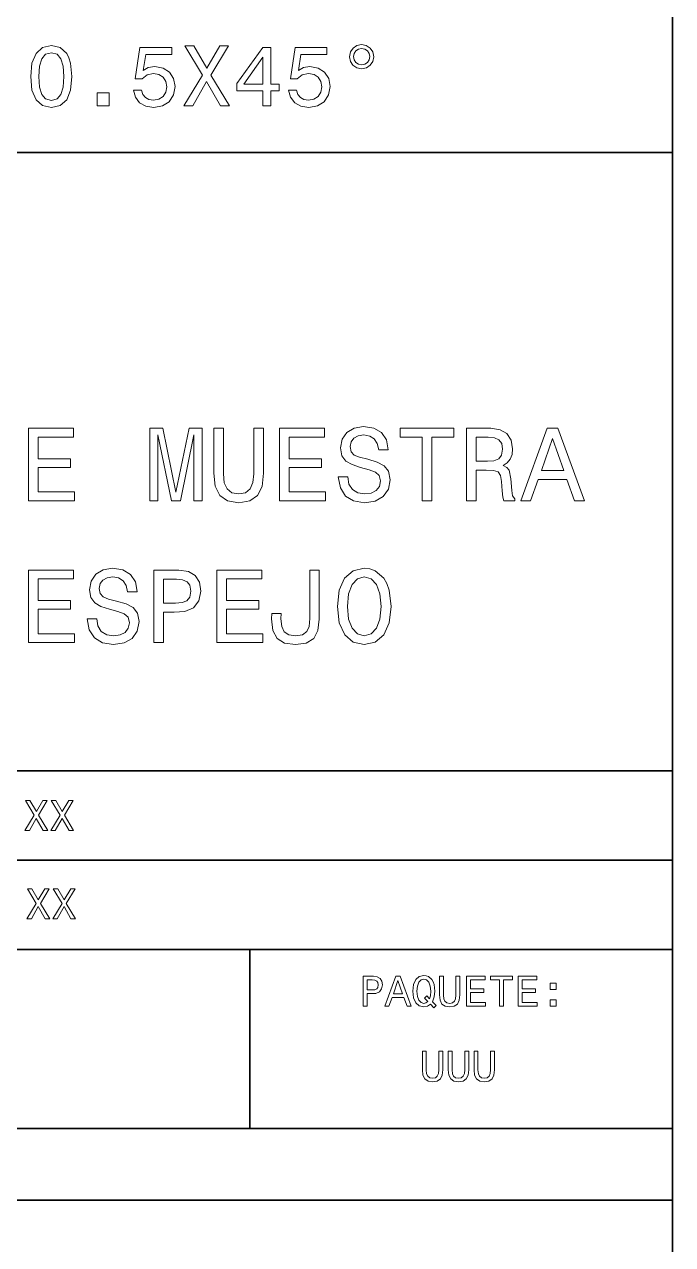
# Model space of a CAD drawing. Extents: x 15 to 1174, y 15 to 826.
# Drawn here: x 1065.2 to 1174, y 219.6 to 424.1 of the extents above; entities that cross this region are included whole.
import ezdxf

# ---------------------------------------------------------------- set-up
doc = ezdxf.new("R2010")
doc.units = 0

msp = doc.modelspace()

# ---------------------------------------------------------------- linework, layer by layer
at = {"color": 7, "lineweight": 35}
for p, q in [((1173.969971, 15), (1173.969971, 825.840027)), ((953.969971, 402.625336), (1173.969971, 402.625336)), ((953.969971, 299), (1173.969971, 299)), ((953.969971, 284), (1173.969971, 284)), ((953.969971, 269), (1173.969971, 269)), ((1103.049805, 269), (1103.049805, 239)), ((953.969971, 239), (1173.969971, 239)), ((953.969971, 227), (1173.969971, 227))]:
    msp.add_line(p, q, dxfattribs=at)
at = {"color": 7, "lineweight": 13}
for points in [[(1066.282471, 415.35733), (1066.498535, 413.095062), (1067.175781, 411.481232), (1068.25647, 410.501404), (1069.755005, 410.184418), (1071.239258, 410.501404), (1072.319946, 411.481232), (1072.982666, 413.095062), (1073.213257, 415.35733), (1072.982666, 417.605164), (1072.708984, 418.498535), (1072.319946, 419.233398), (1071.239258, 420.213226), (1069.755005, 420.544647), (1068.25647, 420.213226), (1067.175781, 419.218994), (1066.498535, 417.605164)], [(1067.665771, 415.35733), (1067.781006, 417.10083), (1068.141235, 418.354431), (1068.789673, 419.089294), (1069.755005, 419.348663), (1070.706055, 419.089294), (1071.354492, 418.354431), (1071.714722, 417.10083), (1071.829956, 415.35733), (1071.714722, 413.599396), (1071.354492, 412.345795), (1070.706055, 411.610931), (1069.755005, 411.365967), (1068.789673, 411.610931), (1068.141235, 412.345795), (1067.781006, 413.599396)], [(1083.530273, 413.080658), (1083.84729, 411.899109), (1084.553345, 410.976929), (1085.59082, 410.400543), (1086.916504, 410.184418), (1088.371826, 410.443787), (1089.510132, 411.149841), (1090.230591, 412.273743), (1090.504395, 413.714661), (1090.259399, 415.054718), (1089.567749, 416.106598), (1088.487061, 416.783844), (1087.089355, 417.028778), (1086.008667, 416.855865), (1085.172974, 416.380371), (1085.576416, 419.07489), (1089.956787, 419.07489), (1089.956787, 420.25647), (1084.610962, 420.25647), (1083.818481, 414.953857), (1084.971191, 414.953857), (1085.806885, 415.631104), (1086.873169, 415.876068), (1087.79541, 415.71756), (1088.501465, 415.25647), (1088.94812, 414.550415), (1089.106689, 413.642639), (1088.94812, 412.734833), (1088.487061, 412.028778), (1087.781006, 411.582092), (1086.873169, 411.423615), (1086.109497, 411.524475), (1085.518799, 411.855865), (1085.086426, 412.374603), (1084.870361, 413.080658)], [(1091.959717, 410.472595), (1093.472656, 410.472595), (1095.763672, 414.521576), (1098.098022, 410.472595), (1099.625366, 410.472595), (1096.498535, 415.616699), (1099.466919, 420.487), (1098.011597, 420.487), (1095.806885, 416.783844), (1093.645508, 420.487), (1092.132568, 420.487), (1095.086426, 415.602264)], [(1105.244995, 410.472595), (1106.541748, 410.472595), (1106.541748, 412.950989), (1107.968262, 412.950989), (1107.968262, 414.103729), (1106.541748, 414.103729), (1106.541748, 420.25647), (1105.230591, 420.25647), (1100.850098, 414.218994), (1100.850098, 412.950989), (1105.244995, 412.950989)], [(1109.553345, 413.080658), (1109.870361, 411.899109), (1110.576416, 410.976929), (1111.613892, 410.400543), (1112.939453, 410.184418), (1114.394775, 410.443787), (1115.533203, 411.149841), (1116.253662, 412.273743), (1116.527344, 413.714661), (1116.282471, 415.054718), (1115.59082, 416.106598), (1114.510132, 416.783844), (1113.112427, 417.028778), (1112.031738, 416.855865), (1111.196045, 416.380371), (1111.599487, 419.07489), (1115.979858, 419.07489), (1115.979858, 420.25647), (1110.634033, 420.25647), (1109.841553, 414.953857), (1110.994263, 414.953857), (1111.829956, 415.631104), (1112.89624, 415.876068), (1113.818481, 415.71756), (1114.524536, 415.25647), (1114.971191, 414.550415), (1115.129639, 413.642639), (1114.971191, 412.734833), (1114.510132, 412.028778), (1113.804077, 411.582092), (1112.89624, 411.423615), (1112.132568, 411.524475), (1111.541748, 411.855865), (1111.109497, 412.374603), (1110.893433, 413.080658)], [(1121.801147, 420.71756), (1121.008667, 420.559052), (1120.360229, 420.12677), (1119.927979, 419.478363), (1119.769531, 418.685852), (1119.913574, 417.893341), (1120.345825, 417.259338), (1120.994263, 416.827057), (1121.801147, 416.668549), (1122.608032, 416.827057), (1123.242065, 417.273743), (1123.674316, 417.907745), (1123.832886, 418.685852), (1123.659912, 419.478363), (1123.227661, 420.12677), (1122.579224, 420.559052)], [(1121.801147, 420.054718), (1122.334351, 419.939453), (1122.766602, 419.651276), (1123.05481, 419.218994), (1123.170044, 418.700256), (1123.05481, 418.167114), (1122.766602, 417.720428), (1122.334351, 417.417847), (1121.801147, 417.316986), (1121.253662, 417.417847), (1120.821289, 417.720428), (1120.533203, 418.15271), (1120.432251, 418.700256), (1120.533203, 419.218994), (1120.835693, 419.651276), (1121.268066, 419.939453)], [(1102.060547, 414.103729), (1105.244995, 418.584991), (1105.244995, 414.103729)], [(1077.435181, 410.472595), (1079.423584, 410.472595), (1079.423584, 412.619568), (1077.435181, 412.619568)], [(1065.915161, 344.252045), (1073.611816, 344.252045), (1073.611816, 345.721405), (1067.524414, 345.721405), (1067.524414, 349.832092), (1072.947021, 349.832092), (1072.947021, 351.283936), (1067.524414, 351.283936), (1067.524414, 354.922333), (1073.471802, 354.922333), (1073.471802, 356.391693), (1065.915161, 356.391693)], [(1086.276123, 344.252045), (1087.623047, 344.252045), (1087.623047, 355.272186), (1089.897095, 344.252045), (1091.401367, 344.252045), (1093.657959, 355.272186), (1093.657959, 344.252045), (1095.022339, 344.252045), (1095.022339, 356.391693), (1092.888306, 356.391693), (1090.649292, 345.686401), (1088.427734, 356.391693), (1086.276123, 356.391693)], [(1096.998901, 348.869995), (1097.243896, 346.683472), (1098.01355, 345.126648), (1099.307983, 344.234558), (1101.179565, 343.919678), (1103.033813, 344.234558), (1104.328247, 345.126648), (1105.0979, 346.665985), (1105.360229, 348.869995), (1105.360229, 356.391693), (1103.733521, 356.391693), (1103.733521, 348.782532), (1103.57605, 347.295715), (1103.10376, 346.228668), (1102.299072, 345.598938), (1101.179565, 345.389038), (1100.025146, 345.598938), (1099.220459, 346.228668), (1098.748169, 347.278198), (1098.608276, 348.782532), (1098.608276, 356.391693), (1096.998901, 356.391693)], [(1108.036621, 344.252045), (1115.733154, 344.252045), (1115.733154, 345.721405), (1109.645874, 345.721405), (1109.645874, 349.832092), (1115.068481, 349.832092), (1115.068481, 351.283936), (1109.645874, 351.283936), (1109.645874, 354.922333), (1115.593262, 354.922333), (1115.593262, 356.391693), (1108.036621, 356.391693)], [(1119.476562, 348.257782), (1117.884766, 348.257782), (1118.234619, 346.403595), (1119.109131, 345.039185), (1120.456055, 344.217072), (1122.275269, 343.919678), (1124.077026, 344.199554), (1125.423828, 344.969238), (1126.281006, 346.176208), (1126.595825, 347.768005), (1126.333496, 349.202362), (1125.598877, 350.129456), (1124.409302, 350.741669), (1122.817505, 351.196472), (1121.453125, 351.528839), (1120.561035, 351.913666), (1120.053711, 352.473419), (1119.896362, 353.348022), (1120.053711, 354.135193), (1120.508545, 354.729919), (1121.208252, 355.132233), (1122.170288, 355.272186), (1123.149902, 355.09726), (1123.919556, 354.624969), (1124.42688, 353.837799), (1124.671753, 352.770782), (1126.26355, 352.770782), (1126.26355, 352.805756), (1125.983643, 354.450043), (1125.161499, 355.6745), (1123.867065, 356.444153), (1122.117798, 356.706543), (1120.543579, 356.444153), (1119.319092, 355.709473), (1118.531982, 354.572479), (1118.252075, 353.103149), (1118.479492, 351.791229), (1119.144165, 350.899109), (1120.193726, 350.304382), (1121.628052, 349.849579), (1123.044922, 349.447235), (1124.111938, 349.062408), (1124.759155, 348.502655), (1124.986572, 347.593079), (1124.776611, 346.665985), (1124.234375, 345.966278), (1123.412231, 345.528992), (1122.345215, 345.389038), (1121.155762, 345.581451), (1120.246216, 346.141205), (1119.668945, 347.050812)], [(1131.965942, 344.252045), (1133.575317, 344.252045), (1133.575317, 354.922333), (1137.248657, 354.922333), (1137.248657, 356.391693), (1128.275146, 356.391693), (1128.275146, 354.922333), (1131.965942, 354.922333)], [(1139.400146, 344.252045), (1141.026978, 344.252045), (1141.026978, 349.377289), (1142.688721, 349.377289), (1143.913208, 349.324799), (1144.682861, 349.079926), (1145.102661, 348.502655), (1145.277588, 347.470612), (1145.365112, 345.896332), (1145.469971, 344.864288), (1145.679932, 344.252045), (1147.516602, 344.252045), (1147.516602, 344.584412), (1147.114258, 345.074188), (1146.974365, 345.983765), (1146.851929, 347.942902), (1146.554565, 349.394775), (1146.152222, 349.849579), (1145.522461, 350.181915), (1146.222168, 350.619232), (1146.711914, 351.231476), (1147.026855, 352.001129), (1147.131836, 352.928223), (1146.886841, 354.397552), (1146.187256, 355.499573), (1145.032715, 356.164276), (1143.458374, 356.391693), (1139.400146, 356.391693)], [(1148.513672, 344.252045), (1150.122925, 344.252045), (1151.399902, 347.820465), (1156.245239, 347.820465), (1157.522217, 344.252045), (1159.166504, 344.252045), (1154.723389, 356.40918), (1152.939209, 356.40918)], [(1143.003662, 354.904846), (1144.070679, 354.799896), (1144.822754, 354.467529), (1145.295044, 353.855316), (1145.452515, 352.893219), (1145.277588, 351.878662), (1144.805298, 351.266449), (1144.000732, 350.951599), (1142.898682, 350.864136), (1141.026978, 350.864136), (1141.026978, 354.904846)], [(1151.959717, 349.307312), (1153.831299, 354.659943), (1155.703003, 349.307312)], [(1065.915161, 320.467865), (1073.611816, 320.467865), (1073.611816, 321.937225), (1067.524414, 321.937225), (1067.524414, 326.047913), (1072.947021, 326.047913), (1072.947021, 327.499756), (1067.524414, 327.499756), (1067.524414, 331.138153), (1073.471802, 331.138153), (1073.471802, 332.607513), (1065.915161, 332.607513)], [(1077.355103, 324.473602), (1075.763306, 324.473602), (1076.113159, 322.619415), (1076.987793, 321.255005), (1078.334717, 320.432892), (1080.153931, 320.135498), (1081.955566, 320.415375), (1083.30249, 321.185059), (1084.159668, 322.392029), (1084.474487, 323.983826), (1084.212158, 325.418182), (1083.477417, 326.345276), (1082.287964, 326.957489), (1080.696167, 327.412292), (1079.331787, 327.744659), (1078.439697, 328.129486), (1077.932373, 328.68924), (1077.774902, 329.563843), (1077.932373, 330.351013), (1078.387207, 330.94574), (1079.086914, 331.348053), (1080.04895, 331.488007), (1081.028564, 331.31308), (1081.798218, 330.84079), (1082.30542, 330.053619), (1082.550293, 328.986603), (1084.14209, 328.986603), (1084.14209, 329.021576), (1083.862305, 330.665863), (1083.040161, 331.89032), (1081.745728, 332.659973), (1079.99646, 332.922363), (1078.422119, 332.659973), (1077.197754, 331.925293), (1076.410522, 330.7883), (1076.130615, 329.31897), (1076.358032, 328.00705), (1077.022827, 327.114929), (1078.072266, 326.520203), (1079.506714, 326.065399), (1080.923584, 325.663055), (1081.990601, 325.278229), (1082.637817, 324.718475), (1082.865234, 323.808899), (1082.655273, 322.881805), (1082.113037, 322.182098), (1081.290894, 321.744812), (1080.223877, 321.604858), (1079.034424, 321.797272), (1078.124756, 322.357025), (1077.547607, 323.266632)], [(1086.958374, 320.467865), (1088.567627, 320.467865), (1088.567627, 325.593109), (1090.351929, 325.593109), (1092.153564, 325.680573), (1093.588013, 326.292786), (1094.515015, 327.482269), (1094.829956, 329.109039), (1094.584961, 330.613373), (1093.885376, 331.715393), (1092.730835, 332.380096), (1091.156494, 332.607513), (1086.958374, 332.607513)], [(1097.506226, 320.467865), (1105.202881, 320.467865), (1105.202881, 321.937225), (1099.115479, 321.937225), (1099.115479, 326.047913), (1104.538086, 326.047913), (1104.538086, 327.499756), (1099.115479, 327.499756), (1099.115479, 331.138153), (1105.062866, 331.138153), (1105.062866, 332.607513), (1097.506226, 332.607513)], [(1113.109375, 324.491089), (1112.986816, 323.196655), (1112.619507, 322.304565), (1111.867432, 321.762299), (1110.712891, 321.604858), (1109.575928, 321.762299), (1108.82373, 322.269562), (1108.386475, 323.161682), (1108.263916, 324.456116), (1108.29895, 325.330719), (1106.724609, 325.330719), (1106.689697, 324.438599), (1106.899536, 322.496979), (1107.616699, 321.150055), (1108.858643, 320.397888), (1110.695435, 320.135498), (1112.514648, 320.397888), (1113.756592, 321.150055), (1114.473755, 322.479462), (1114.701172, 324.421112), (1114.701172, 332.607513), (1113.109375, 332.607513)], [(1117.744751, 326.537689), (1118.05957, 323.808899), (1118.969238, 321.797272), (1120.386108, 320.555328), (1122.240234, 320.135498), (1124.077026, 320.555328), (1125.511353, 321.797272), (1126.403442, 323.808899), (1126.73584, 326.537689), (1126.403442, 329.248993), (1126.018677, 330.351013), (1125.511353, 331.26059), (1124.077026, 332.502563), (1123.202393, 332.817413), (1122.240234, 332.93985), (1120.368652, 332.502563), (1118.951782, 331.278076), (1118.05957, 329.266479)], [(1119.424072, 326.537689), (1119.616455, 328.654236), (1120.193726, 330.21106), (1121.085815, 331.15564), (1122.240234, 331.488007), (1123.377319, 331.15564), (1124.269409, 330.193573), (1124.84668, 328.636749), (1125.056519, 326.537689), (1124.84668, 324.421112), (1124.269409, 322.864319), (1123.377319, 321.919739), (1122.240234, 321.604858), (1121.085815, 321.919739), (1120.193726, 322.864319), (1119.616455, 324.403625)], [(1090.719238, 331.120667), (1091.768799, 331.015717), (1092.538452, 330.68335), (1092.993164, 330.071136), (1093.150635, 329.109039), (1092.975708, 328.094482), (1092.503418, 327.482269), (1091.69873, 327.167419), (1090.596802, 327.079956), (1088.567627, 327.079956), (1088.567627, 331.120667)], [(1065.321045, 288.972595), (1066.077515, 288.972595), (1067.223022, 290.997101), (1068.390137, 288.972595), (1069.153931, 288.972595), (1067.590454, 291.544647), (1069.074585, 293.979797), (1068.346924, 293.979797), (1067.244629, 292.128204), (1066.16394, 293.979797), (1065.407471, 293.979797), (1066.884399, 291.537445)], [(1069.658203, 288.972595), (1070.414673, 288.972595), (1071.560181, 290.997101), (1072.727417, 288.972595), (1073.491089, 288.972595), (1071.927612, 291.544647), (1073.411865, 293.979797), (1072.684082, 293.979797), (1071.581787, 292.128204), (1070.501099, 293.979797), (1069.744629, 293.979797), (1071.221558, 291.537445)], [(1065.63562, 274.187866), (1066.39209, 274.187866), (1067.537598, 276.212372), (1068.704712, 274.187866), (1069.468506, 274.187866), (1067.905029, 276.759918), (1069.38916, 279.195068), (1068.661499, 279.195068), (1067.559204, 277.343475), (1066.478516, 279.195068), (1065.722046, 279.195068), (1067.198975, 276.752716)], [(1069.972778, 274.187866), (1070.729248, 274.187866), (1071.874756, 276.212372), (1073.041992, 274.187866), (1073.805664, 274.187866), (1072.242188, 276.759918), (1073.72644, 279.195068), (1072.998657, 279.195068), (1071.896362, 277.343475), (1070.815674, 279.195068), (1070.059204, 279.195068), (1071.536133, 276.752716)], [(1122.04187, 259.524841), (1122.704712, 259.524841), (1122.704712, 261.635803), (1123.439575, 261.635803), (1124.181641, 261.671814), (1124.772339, 261.923981), (1125.154297, 262.413879), (1125.283936, 263.083923), (1125.183105, 263.703522), (1124.894897, 264.15741), (1124.419312, 264.431183), (1123.770996, 264.524841), (1122.04187, 264.524841)], [(1123.59082, 263.912445), (1124.023071, 263.869232), (1124.340088, 263.73233), (1124.527466, 263.480164), (1124.592285, 263.083923), (1124.520264, 262.666046), (1124.325684, 262.413879), (1123.994263, 262.28421), (1123.540405, 262.248169), (1122.704712, 262.248169), (1122.704712, 263.912445)], [(1125.708984, 259.524841), (1126.371826, 259.524841), (1126.897705, 260.994568), (1128.893433, 260.994568), (1129.419312, 259.524841), (1130.096558, 259.524841), (1128.266602, 264.532043), (1127.531738, 264.532043)], [(1133.353027, 259.834625), (1133.900635, 259.265472), (1134.282471, 259.647308), (1133.69165, 260.252502), (1133.994263, 261.073822), (1134.088013, 262.024841), (1133.95105, 263.141571), (1133.792603, 263.595459), (1133.583618, 263.970093), (1132.992798, 264.481628), (1132.632568, 264.611298), (1132.236328, 264.661743), (1131.472656, 264.481628), (1130.88916, 263.977295), (1130.514526, 263.148773), (1130.384766, 262.024841), (1130.514526, 260.900909), (1130.881958, 260.072388), (1131.465454, 259.560852), (1132.236328, 259.387939), (1132.863159, 259.503235)], [(1132.89917, 260.295746), (1132.589355, 260.065186), (1132.236328, 259.993134), (1131.768066, 260.122833), (1131.400635, 260.511871), (1131.15564, 261.145874), (1131.076416, 262.024841), (1131.15564, 262.896606), (1131.393433, 263.537811), (1131.760864, 263.926849), (1132.236328, 264.063751), (1132.704712, 263.926849), (1133.072144, 263.530609), (1133.309814, 262.889404), (1133.396362, 262.024841), (1133.331421, 261.275574), (1133.19458, 260.764038), (1132.726318, 261.253937), (1132.33728, 260.886505)], [(1134.851685, 261.426849), (1134.952515, 260.526276), (1135.269531, 259.885071), (1135.802612, 259.517639), (1136.573608, 259.387939), (1137.33728, 259.517639), (1137.870361, 259.885071), (1138.187378, 260.519073), (1138.29541, 261.426849), (1138.29541, 264.524841), (1137.625366, 264.524841), (1137.625366, 261.390839), (1137.560547, 260.778442), (1137.366089, 260.338959), (1137.034668, 260.07959), (1136.573608, 259.993134), (1136.098022, 260.07959), (1135.766602, 260.338959), (1135.572144, 260.77124), (1135.514526, 261.390839), (1135.514526, 264.524841), (1134.851685, 264.524841)], [(1139.397705, 259.524841), (1142.567749, 259.524841), (1142.567749, 260.130035), (1140.060547, 260.130035), (1140.060547, 261.82312), (1142.294067, 261.82312), (1142.294067, 262.421082), (1140.060547, 262.421082), (1140.060547, 263.919647), (1142.510132, 263.919647), (1142.510132, 264.524841), (1139.397705, 264.524841)], [(1144.916504, 259.524841), (1145.579346, 259.524841), (1145.579346, 263.919647), (1147.092285, 263.919647), (1147.092285, 264.524841), (1143.396362, 264.524841), (1143.396362, 263.919647), (1144.916504, 263.919647)], [(1148.072144, 259.524841), (1151.242188, 259.524841), (1151.242188, 260.130035), (1148.734985, 260.130035), (1148.734985, 261.82312), (1150.968384, 261.82312), (1150.968384, 262.421082), (1148.734985, 262.421082), (1148.734985, 263.919647), (1151.184448, 263.919647), (1151.184448, 264.524841), (1148.072144, 264.524841)], [(1127.128296, 261.606964), (1127.89917, 263.811584), (1128.670044, 261.606964)], [(1153.425171, 262.320221), (1154.419312, 262.320221), (1154.419312, 263.393707), (1153.425171, 263.393707)], [(1153.425171, 259.524841), (1154.419312, 259.524841), (1154.419312, 260.598328), (1153.425171, 260.598328)], [(1131.984863, 248.858551), (1132.085815, 247.957962), (1132.40271, 247.316757), (1132.935913, 246.949326), (1133.706787, 246.819641), (1134.470459, 246.949326), (1135.003662, 247.316757), (1135.320679, 247.95076), (1135.428711, 248.858551), (1135.428711, 251.956528), (1134.758667, 251.956528), (1134.758667, 248.822525), (1134.693848, 248.210129), (1134.499268, 247.770645), (1134.167847, 247.511276), (1133.706787, 247.42482), (1133.231323, 247.511276), (1132.899902, 247.770645), (1132.705322, 248.202927), (1132.647705, 248.822525), (1132.647705, 251.956528), (1131.984863, 251.956528)], [(1136.322021, 248.858551), (1136.422974, 247.957962), (1136.73999, 247.316757), (1137.273071, 246.949326), (1138.043945, 246.819641), (1138.807617, 246.949326), (1139.34082, 247.316757), (1139.657837, 247.95076), (1139.765869, 248.858551), (1139.765869, 251.956528), (1139.095825, 251.956528), (1139.095825, 248.822525), (1139.031006, 248.210129), (1138.836426, 247.770645), (1138.505127, 247.511276), (1138.043945, 247.42482), (1137.568481, 247.511276), (1137.237061, 247.770645), (1137.04248, 248.202927), (1136.984863, 248.822525), (1136.984863, 251.956528), (1136.322021, 251.956528)], [(1140.659302, 248.858551), (1140.760132, 247.957962), (1141.077148, 247.316757), (1141.610229, 246.949326), (1142.381104, 246.819641), (1143.144775, 246.949326), (1143.677979, 247.316757), (1143.994995, 247.95076), (1144.103027, 248.858551), (1144.103027, 251.956528), (1143.432983, 251.956528), (1143.432983, 248.822525), (1143.368164, 248.210129), (1143.173706, 247.770645), (1142.842285, 247.511276), (1142.381104, 247.42482), (1141.90564, 247.511276), (1141.574219, 247.770645), (1141.379761, 248.202927), (1141.322021, 248.822525), (1141.322021, 251.956528), (1140.659302, 251.956528)]]:
    msp.add_lwpolyline(points, close=True, dxfattribs=at)

doc.saveas('drawing.dxf')
